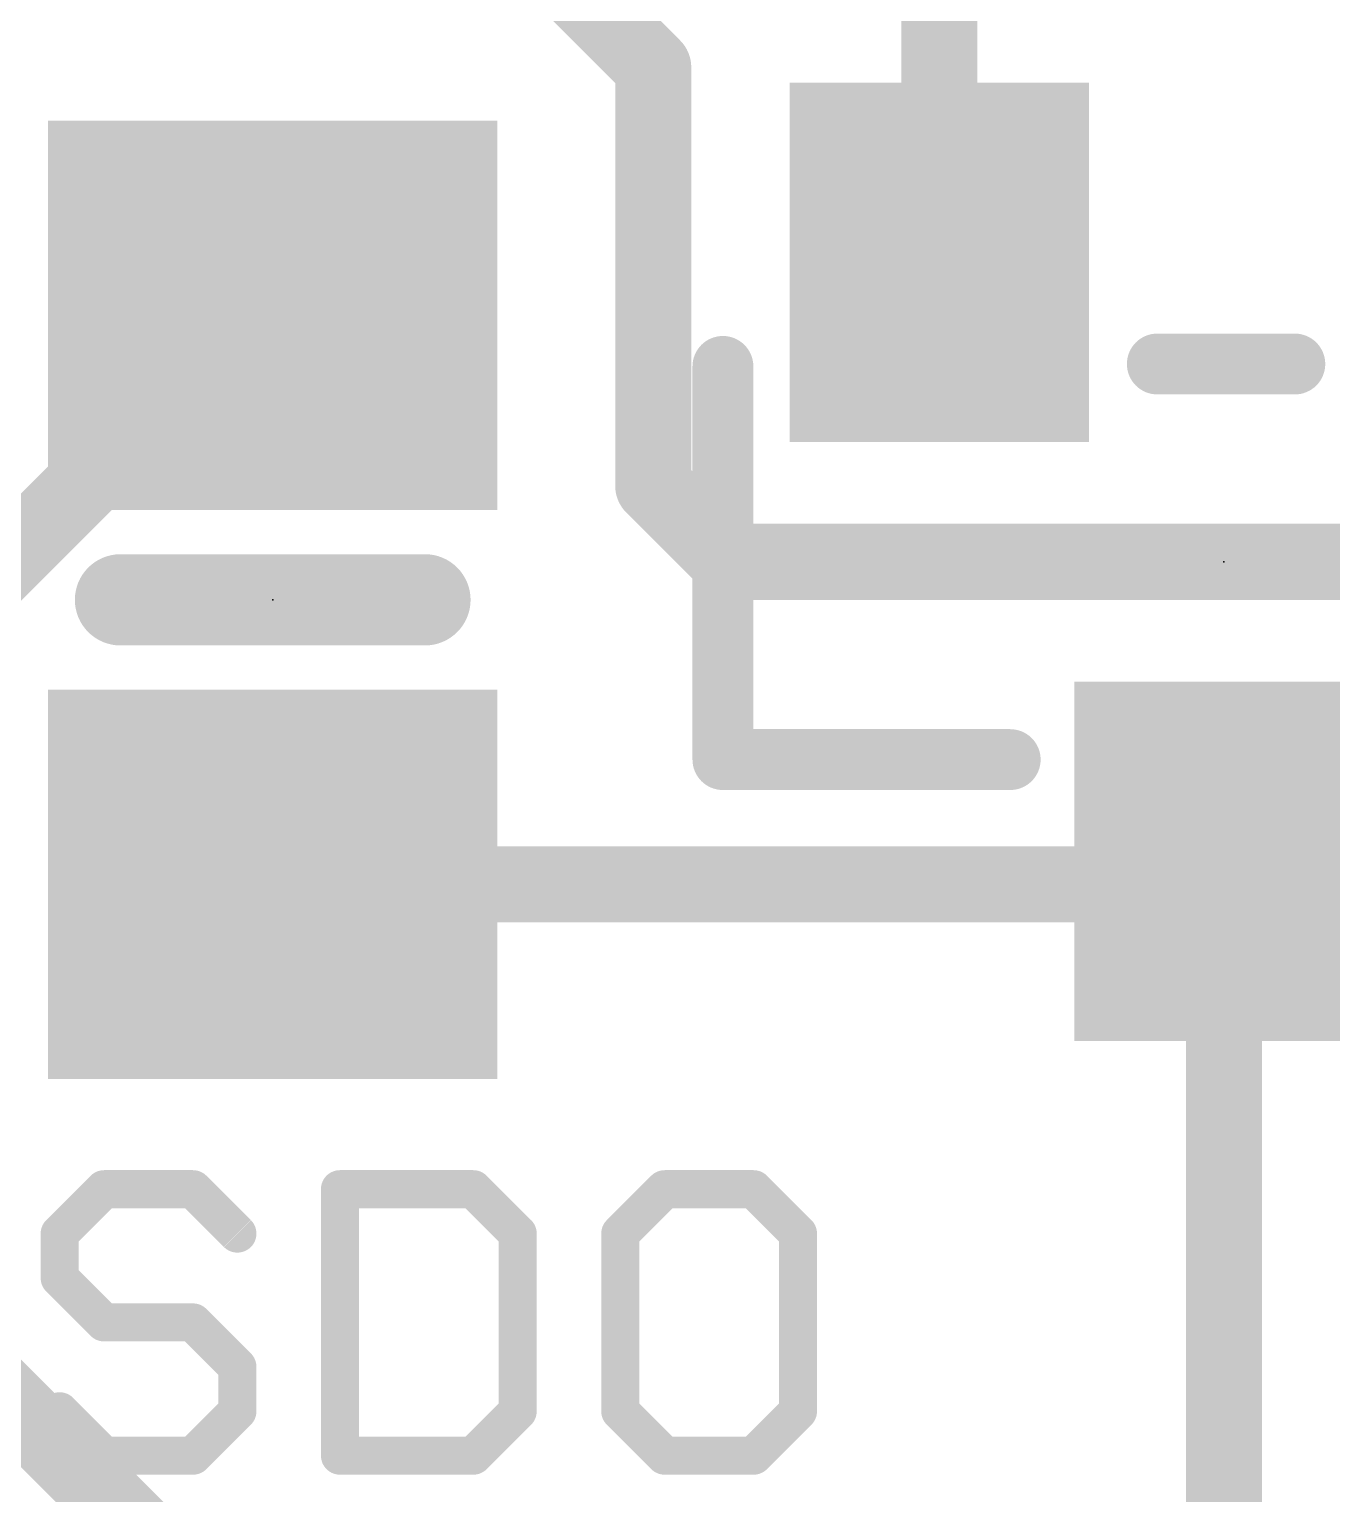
# Model space of a CAD drawing. Extents: x -0.2 to 18.1, y -0.2 to 19.3.
# Drawn here: x 10.11 to 14.457, y 3.619 to 8.509 of the extents above; entities that cross this region are included whole.
import ezdxf

# ---------------------------------------------------------------- set-up
doc = ezdxf.new("R2010")
doc.units = 0
for name, color, linetype in [('1', 12, 'CONTINUOUS'), ('16', 132, 'CONTINUOUS'), ('21', 40, 'CONTINUOUS'), ('23', 40, 'CONTINUOUS')]:
    doc.layers.add(name, color=color, linetype=linetype)

# ---------------------------------------------------------------- blocks, each defined once
blk = doc.blocks.new('RECT')
blk.add_solid([(-0.5, -0.5), (0.5, -0.5), (-0.5, 0.5), (0.5, 0.5)])

msp = doc.modelspace()

# ---------------------------------------------------------------- linework, layer by layer
at = {"layer": '1', "const_width": 0.254}
for points in [[(13.147, 9.525), (13.147, 7.731)], [(11.557, 9.017), (12.192, 8.382)], [(12.192, 8.382), (12.192, 6.985)], [(10.983, 7.681), (9.652, 6.35)], [(10.922, 7.554), (10.983, 7.681)], [(12.192, 6.985), (12.446, 6.731)], [(12.446, 6.731), (14.605, 6.731)], [(14.047, 5.654), (14.097, 5.731)], [(14.097, 5.731), (14.097, 2.667)], [(10.922, 5.654), (14.047, 5.654)]]:
    msp.add_lwpolyline(points, dxfattribs=at)
at = {"layer": '1', "const_width": 0.127}
for points in [[(12.2555, 8.382, 1), (12.1285, 8.382)], [(12.1471, 8.3371, 1), (12.2369, 8.4269)], [(11.0402, 7.6535, 1), (10.9258, 7.7085)], [(11.0279, 7.6361, 1), (10.9381, 7.7259)], [(13.0835, 7.731, 1), (13.2105, 7.731)], [(10.8648, 7.5815, 1), (10.9792, 7.5265)], [(12.2369, 7.0299, 1), (12.1471, 6.9401)], [(12.1285, 6.985, 1), (12.2555, 6.985)], [(12.446, 6.7945, 1), (12.446, 6.6675)], [(12.4011, 6.6861, 1), (12.4909, 6.7759)], [(14.1605, 5.731, 1), (14.0335, 5.731)], [(14.1503, 5.6964, 1), (14.0437, 5.7656)], [(10.922, 5.7175, 1), (10.922, 5.5905)], [(14.047, 5.5905, 1), (14.047, 5.7175)], [(13.9937, 5.6886, 1), (14.1003, 5.6194)]]:
    msp.add_lwpolyline(points, format="xyb", dxfattribs=at)
at = {"layer": '16', "const_width": 0.254}
msp.add_lwpolyline([(11.43, 2.54), (6.4023, 7.5677)], dxfattribs=at)
at = {"layer": '21'}
for points, const_width in [([(12.4246, 6.0706), (12.4246, 7.3834)], 0.2032), ([(13.8746, 7.3914), (14.3334, 7.3914)], 0.2032), ([(10.414, 6.604), (11.43, 6.604)], 0.3048), ([(13.3834, 6.0706), (12.4246, 6.0706)], 0.2032), ([(10.3592, 4.6363), (10.2109, 4.488)], 0.127), ([(10.6558, 4.6363), (10.3592, 4.6363)], 0.127), ([(10.8041, 4.488), (10.6558, 4.6363)], 0.127), ([(11.1465, 4.6363), (11.1465, 3.7465)], 0.127), ([(11.5913, 4.6363), (11.1465, 4.6363)], 0.127), ([(11.7396, 4.488), (11.5913, 4.6363)], 0.127), ([(12.2303, 4.6363), (12.082, 4.488)], 0.127), ([(12.5269, 4.6363), (12.2303, 4.6363)], 0.127), ([(12.6752, 4.488), (12.5269, 4.6363)], 0.127), ([(10.2109, 4.488), (10.2109, 4.3397)], 0.127), ([(11.7396, 3.8948), (11.7396, 4.488)], 0.127), ([(12.082, 4.488), (12.082, 3.8948)], 0.127), ([(12.6752, 3.8948), (12.6752, 4.488)], 0.127), ([(10.2109, 4.3397), (10.3592, 4.1914)], 0.127), ([(10.3592, 4.1914), (10.6558, 4.1914)], 0.127), ([(10.6558, 4.1914), (10.8041, 4.0431)], 0.127), ([(10.8041, 4.0431), (10.8041, 3.8948)], 0.127), ([(10.3592, 3.7465), (10.2109, 3.8948)], 0.127), ([(10.8041, 3.8948), (10.6558, 3.7465)], 0.127), ([(11.5913, 3.7465), (11.7396, 3.8948)], 0.127), ([(12.082, 3.8948), (12.2303, 3.7465)], 0.127), ([(12.5269, 3.7465), (12.6752, 3.8948)], 0.127), ([(10.6558, 3.7465), (10.3592, 3.7465)], 0.127), ([(11.1465, 3.7465), (11.5913, 3.7465)], 0.127), ([(12.2303, 3.7465), (12.5269, 3.7465)], 0.127)]:
    msp.add_lwpolyline(points, dxfattribs=dict(at, const_width=const_width))
for points, const_width in [([(12.4754, 7.3834, 1), (12.3738, 7.3834)], 0.1016), ([(13.8746, 7.4422, 1), (13.8746, 7.3406)], 0.1016), ([(14.3334, 7.3406, 1), (14.3334, 7.4422)], 0.1016), ([(10.414, 6.6802, 1), (10.414, 6.5278)], 0.1524), ([(11.43, 6.5278, 1), (11.43, 6.6802)], 0.1524), ([(12.4246, 6.1214, 1), (12.4246, 6.0198)], 0.1016), ([(13.3834, 6.0198, 1), (13.3834, 6.1214)], 0.1016), ([(12.3738, 6.0706, 1), (12.4754, 6.0706)], 0.1016), ([(10.3592, 4.668, 1), (10.3592, 4.6045)], 0.0635), ([(10.3817, 4.6138, 1), (10.3368, 4.6587)], 0.0635), ([(10.6783, 4.6587, 1), (10.6334, 4.6138)], 0.0635), ([(10.6558, 4.6045, 1), (10.6558, 4.668)], 0.0635), ([(11.1782, 4.6363, 1), (11.1147, 4.6363)], 0.0635), ([(11.1465, 4.668, 1), (11.1465, 4.6045)], 0.0635), ([(11.6138, 4.6587, 1), (11.5689, 4.6138)], 0.0635), ([(11.5913, 4.6045, 1), (11.5913, 4.668)], 0.0635), ([(12.2303, 4.668, 1), (12.2303, 4.6045)], 0.0635), ([(12.2527, 4.6138, 1), (12.2078, 4.6587)], 0.0635), ([(12.5493, 4.6587, 1), (12.5044, 4.6138)], 0.0635), ([(12.5269, 4.6045, 1), (12.5269, 4.668)], 0.0635), ([(10.2427, 4.488, 1), (10.1792, 4.488)], 0.0635), ([(11.7714, 4.488, 1), (11.7079, 4.488)], 0.0635), ([(12.1137, 4.488, 1), (12.0502, 4.488)], 0.0635), ([(12.7069, 4.488, 1), (12.6434, 4.488)], 0.0635), ([(10.1885, 4.5104, 1), (10.2334, 4.4655)], 0.0635), ([(10.7817, 4.4655, 1), (10.8266, 4.5104)], 0.0635), ([(11.7172, 4.4655, 1), (11.7621, 4.5104)], 0.0635), ([(12.0595, 4.5104, 1), (12.1044, 4.4655)], 0.0635), ([(12.6527, 4.4655, 1), (12.6976, 4.5104)], 0.0635), ([(10.2334, 4.3621, 1), (10.1885, 4.3172)], 0.0635), ([(10.1792, 4.3397, 1), (10.2427, 4.3397)], 0.0635), ([(10.3592, 4.2231, 1), (10.3592, 4.1596)], 0.0635), ([(10.6783, 4.2138, 1), (10.6334, 4.1689)], 0.0635), ([(10.6558, 4.1596, 1), (10.6558, 4.2231)], 0.0635), ([(10.3368, 4.1689, 1), (10.3817, 4.2138)], 0.0635), ([(10.8359, 4.0431, 1), (10.7724, 4.0431)], 0.0635), ([(10.7817, 4.0206, 1), (10.8266, 4.0655)], 0.0635), ([(10.2334, 3.9172, 1), (10.1885, 3.8723)], 0.0635), ([(10.7724, 3.8948, 1), (10.8359, 3.8948)], 0.0635), ([(10.8266, 3.8723, 1), (10.7817, 3.9172)], 0.0635), ([(11.7079, 3.8948, 1), (11.7714, 3.8948)], 0.0635), ([(11.7621, 3.8723, 1), (11.7172, 3.9172)], 0.0635), ([(12.0502, 3.8948, 1), (12.1137, 3.8948)], 0.0635), ([(12.1044, 3.9172, 1), (12.0595, 3.8723)], 0.0635), ([(12.6434, 3.8948, 1), (12.7069, 3.8948)], 0.0635), ([(12.6976, 3.8723, 1), (12.6527, 3.9172)], 0.0635), ([(10.3592, 3.7783, 1), (10.3592, 3.7147)], 0.0635), ([(10.3368, 3.724, 1), (10.3817, 3.769)], 0.0635), ([(10.6334, 3.769, 1), (10.6783, 3.724)], 0.0635), ([(10.6558, 3.7147, 1), (10.6558, 3.7783)], 0.0635), ([(11.1465, 3.7783, 1), (11.1465, 3.7147)], 0.0635), ([(11.1147, 3.7465, 1), (11.1782, 3.7465)], 0.0635), ([(11.5689, 3.769, 1), (11.6138, 3.724)], 0.0635), ([(11.5913, 3.7147, 1), (11.5913, 3.7783)], 0.0635), ([(12.2303, 3.7783, 1), (12.2303, 3.7147)], 0.0635), ([(12.2078, 3.724, 1), (12.2527, 3.769)], 0.0635), ([(12.5044, 3.769, 1), (12.5493, 3.724)], 0.0635), ([(12.5269, 3.7147, 1), (12.5269, 3.7783)], 0.0635)]:
    msp.add_lwpolyline(points, format="xyb", dxfattribs=dict(at, const_width=const_width))
at = {"layer": '23'}
for p in [(14.097, 6.731), (10.922, 6.604)]:
    msp.add_point(p, dxfattribs=at)

# ---------------------------------------------------------------- block references
at = {"layer": '1', "yscale": 1.2, "rotation": 180}
for p in [(13.147, 7.731), (14.097, 5.731)]:
    msp.add_blockref('RECT', p, dxfattribs=at)
at = {"layer": '1', "xscale": 1.3, "yscale": 1.5, "rotation": 90}
for p in [(10.922, 7.554), (10.922, 5.654)]:
    msp.add_blockref('RECT', p, dxfattribs=at)

doc.saveas('drawing.dxf')
